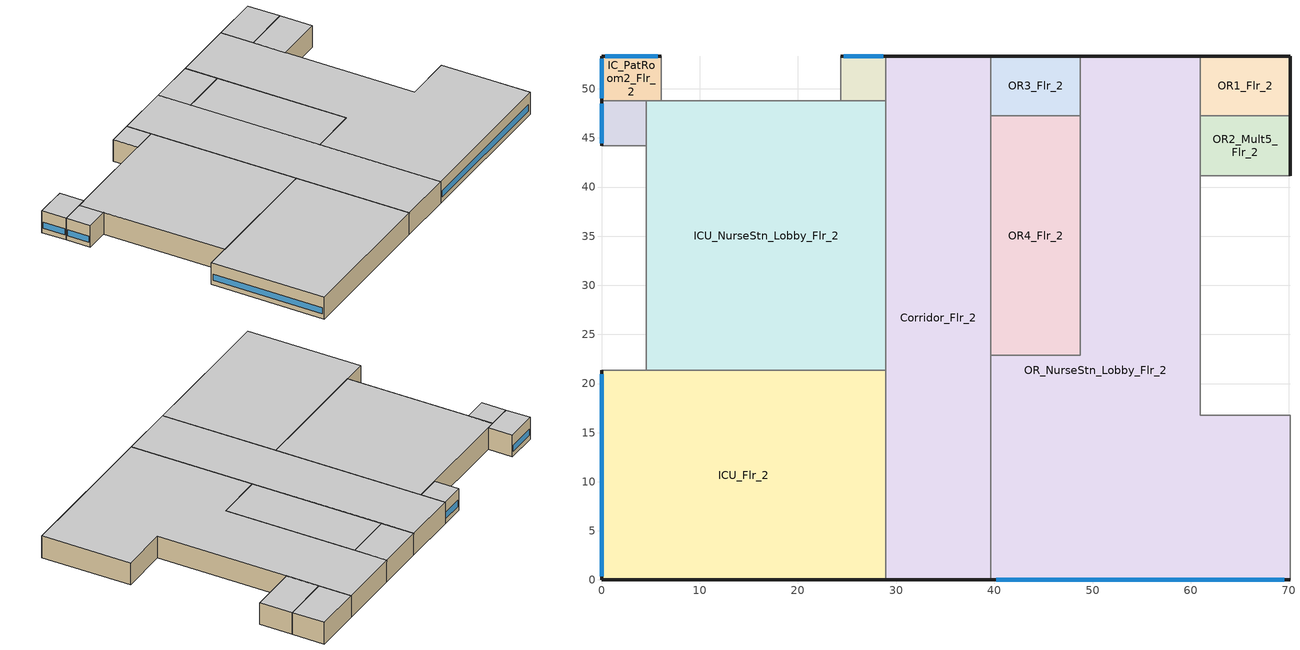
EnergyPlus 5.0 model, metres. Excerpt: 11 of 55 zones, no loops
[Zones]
Corridor_Flr_2
 floor adiabatic (INT-FLOOR-TOPSIDE): 39.62,53.34 39.62,0 28.96,0 28.96,53.34 z4.27
 wall outside (Mass Non-res Ext Wall): 39.62,53.34 28.96,53.34 / 28.96,0 39.62,0 z4.27:8.54
 wall adiabatic (int-walls): 39.62,0 39.62,53.34 / 28.96,53.34 28.96,0 z4.27:8.54
 ceiling adiabatic (INT-FLOOR-UNDERSIDE): 28.96,53.34 28.96,0 39.62,0 39.62,53.34 z8.54
ICU_Flr_2
 floor adiabatic (INT-FLOOR-TOPSIDE): 28.96,21.34 28.96,0 0,0 0,21.34 z4.27
 wall outside (Mass Non-res Ext Wall): 0,21.34 0,0 28.96,0 z4.27:8.54
 wall adiabatic (int-walls): 28.96,0 28.96,21.34 0,21.34 z4.27:8.54
 window (Window Non-res Fixed): 0,20.94 0,0.4 z5.18:6.4
 ceiling adiabatic (INT-FLOOR-UNDERSIDE): 0,21.34 0,0 28.96,0 28.96,21.34 z8.54
ICU_NurseStn_Lobby_Flr_2
 floor adiabatic (INT-FLOOR-TOPSIDE): 4.57,21.34 4.57,48.77 28.96,48.77 28.96,21.34 z4.27
 wall adiabatic (int-walls): 28.96,21.34 28.96,48.77 4.57,48.77 4.57,21.34 28.96,21.34 z4.27:8.54
 ceiling adiabatic (INT-FLOOR-UNDERSIDE): 4.57,21.34 28.96,21.34 28.96,48.77 4.57,48.77 z8.54
IC_PatRoom1_Mult5_Flr_2
 floor adiabatic (INT-FLOOR-TOPSIDE): 28.96,53.34 28.96,48.77 24.38,48.77 24.38,53.34 z4.27
 wall outside (Mass Non-res Ext Wall): 28.96,53.34 24.38,53.34 z4.27:8.54
 wall adiabatic (int-walls): 24.38,53.34 24.38,48.77 28.96,48.77 28.96,53.34 z4.27:8.54
 window (Window Non-res Fixed): 28.68,53.34 24.66,53.34 z5.18:6.4
 ceiling adiabatic (INT-FLOOR-UNDERSIDE): 24.38,53.34 24.38,48.77 28.96,48.77 28.96,53.34 z8.54
IC_PatRoom2_Flr_2
 floor adiabatic (INT-FLOOR-TOPSIDE): 6.1,53.34 6.1,48.77 0,48.77 0,53.34 z4.27
 wall outside (Mass Non-res Ext Wall): 6.1,53.34 0,53.34 0,48.77 z4.27:8.54
 wall adiabatic (int-walls): 0,48.77 6.1,48.77 6.1,53.34 z4.27:8.54
 window (Window Non-res Fixed): 5.73,53.34 0.37,53.34 / 0,53.07 0,49.04 z5.18:6.4
 ceiling adiabatic (INT-FLOOR-UNDERSIDE): 0,53.34 0,48.77 6.1,48.77 6.1,53.34 z8.54
IC_PatRoom3_Mult6_Flr_2
 floor adiabatic (INT-FLOOR-TOPSIDE): 4.57,48.77 4.57,44.2 0,44.2 0,48.77 z4.27
 wall outside (Mass Non-res Ext Wall): 0,48.77 0,44.2 z4.27:8.54
 wall adiabatic (int-walls): 0,44.2 4.57,44.2 4.57,48.77 0,48.77 z4.27:8.54
 window (Window Non-res Fixed): 0,48.49 0,44.47 z5.18:6.4
 ceiling adiabatic (INT-FLOOR-UNDERSIDE): 0,48.77 0,44.2 4.57,44.2 4.57,48.77 z8.54
OR1_Flr_2
 floor adiabatic (INT-FLOOR-TOPSIDE): 70.1,53.34 70.1,47.24 60.96,47.24 60.96,53.34 z4.27
 wall outside (Mass Non-res Ext Wall): 70.1,47.24 70.1,53.34 60.96,53.34 z4.27:8.54
 wall adiabatic (int-walls): 60.96,53.34 60.96,47.24 70.1,47.24 z4.27:8.54
 ceiling adiabatic (INT-FLOOR-UNDERSIDE): 60.96,53.34 60.96,47.24 70.1,47.24 70.1,53.34 z8.54
OR2_Mult5_Flr_2
 floor adiabatic (INT-FLOOR-TOPSIDE): 70.1,47.24 70.1,41.15 60.96,41.15 60.96,47.24 z4.27
 wall outside (Mass Non-res Ext Wall): 70.1,41.15 70.1,47.24 z4.27:8.54
 wall adiabatic (int-walls): 70.1,47.24 60.96,47.24 60.96,41.15 70.1,41.15 z4.27:8.54
 ceiling adiabatic (INT-FLOOR-UNDERSIDE): 60.96,47.24 60.96,41.15 70.1,41.15 70.1,47.24 z8.54
OR3_Flr_2
 floor adiabatic (INT-FLOOR-TOPSIDE): 48.77,53.34 48.77,47.24 39.62,47.24 39.62,53.34 z4.27
 wall outside (Mass Non-res Ext Wall): 48.77,53.34 39.62,53.34 z4.27:8.54
 wall adiabatic (int-walls): 39.62,53.34 39.62,47.24 48.77,47.24 48.77,53.34 z4.27:8.54
 ceiling adiabatic (INT-FLOOR-UNDERSIDE): 39.62,53.34 39.62,47.24 48.77,47.24 48.77,53.34 z8.54
OR4_Flr_2
 floor adiabatic (INT-FLOOR-TOPSIDE): 48.77,47.24 48.77,22.86 39.62,22.86 39.62,47.24 z4.27
 wall adiabatic (int-walls): 48.77,22.86 48.77,47.24 39.62,47.24 39.62,22.86 48.77,22.86 z4.27:8.54
 ceiling adiabatic (INT-FLOOR-UNDERSIDE): 39.62,47.24 39.62,22.86 48.77,22.86 48.77,47.24 z8.54
OR_NurseStn_Lobby_Flr_2
 floor adiabatic (INT-FLOOR-TOPSIDE): 39.62,0 39.62,22.86 48.77,22.86 48.77,53.34 60.96,53.34 60.96,16.76 70.1,16.76 70.1,0 z4.27
 wall outside (Mass Non-res Ext Wall): 60.96,53.34 48.77,53.34 / 39.62,0 70.1,0 z4.27:8.54
 wall adiabatic (int-walls): 70.1,0 70.1,16.76 60.96,16.76 60.96,53.34 / 48.77,53.34 48.77,22.86 39.62,22.86 39.62,0 z4.27:8.54
 window (Window Non-res Fixed): 40.2,0 69.53,0 z5.18:6.4
 ceiling adiabatic (INT-FLOOR-UNDERSIDE): 39.62,0 70.1,0 70.1,16.76 60.96,16.76 60.96,53.34 48.77,53.34 48.77,22.86 39.62,22.86 z8.54
[Building]
Ref Bldg Hospital New2004_v1.3_5.0: North Axis=0; Terrain=City; Loads Convergence Tolerance Value=0.04; Temperature Convergence Tolerance Value=0.2; Solar Distribution=FullInteriorAndExterior; Maximum Number of Warmup Days=25
[Site:Location]
USA CA-SAN FRANCISCO: Latitude {deg}=37.62; Longitude {deg}=-122.37; Time Zone {hr}=-8; Elevation {m}=5
[SizingPeriod:DesignDay] Barometric Pressure {Pa}=101265; Rain {0-no,1-yes}=0; Snow on ground {0-no,1-yes}=0; Day of Month=21; Daylight Savings Time Indicator=0; Humidity Indicating Type=WetBulb
Name | Maximum Dry-Bulb Temperature {C} | Daily Temp Range {C} | Humidity Indicating Conditions at Maximum Dry-Bulb | Wind Speed {m/s} design conditions vs. traditional 6.71 m/s (15 mph) | Wind Direction {Degrees; N=0, S=180} | Clearness {0.0 to 1.1} | Month | Day Type | Wind Speed {m/s} design conditions vs. traditional 3.35 m/s (7mph)
SAN_FRANCISCO Ann Htg 99.6% Condns DB | 3.2 | 0 | 3.2 | 2.4 | 140 | 0 | 1 | WinterDesignDay
SAN_FRANCISCO Ann Clg .4% Condns WB=>MDB | 25.7 | 9 | 18.4 |  | 310 | 1 | 9 | SummerDesignDay | 5.8
[Site:WaterMainsTemperature]
Calculation Method=CORRELATION; Annual Average Outdoor Air Temperature {C}=13.08; Maximum Difference In Monthly Average Outdoor Air Temperatures {deltaC}=8
[Site:GroundTemperature:BuildingSurface]
19.905, 19.922, 19.91, 19.932, 19.949, 20.038, 20.327, 20.062, 20.443, 20.088, 19.986, 19.948
[Construction]
Mass Non-res Ext Wall: 1IN Stucco, 8IN Concrete HW, Mass NonRes Wall Insulation, 1/2IN Gypsum
int-walls: 1/2IN Gypsum, 1/2IN Gypsum
INT-FLOOR-TOPSIDE: MAT-CC05 4 HW CONCRETE, CP02 CARPET PAD
INT-FLOOR-UNDERSIDE: CP02 CARPET PAD, MAT-CC05 4 HW CONCRETE
Window Non-res Fixed: NonRes Fixed Assembly Window
InteriorFurnishings: Std Wood 6inch
[Material] Thermal Absorptance=0.9
Name | Roughness | Thickness {m} | Conductivity {W/m-K} | Density {kg/m3} | Specific Heat {J/kg-K} | Solar Absorptance | Visible Absorptance | Visible Absorptance! Common Materials | Thickness | Conductivity | Density | Specific Heat
Mass NonRes Wall Insulation | MediumRough | 0.0365395 | 0.049 | 265 | 836.8 | 0.7 | 0.7
Std Wood 6inch | MediumSmooth | 0.15 | 0.12 | 540 | 1210 | 0.7 |  | 0.7
1/2IN Gypsum | Smooth | 0.0127 | 0.16 | 784.9 | 830 | 0.92 | 0.92
1IN Stucco | Smooth |  |  |  |  | 0.92 | 0.92 |  | 0.0253 | 0.6918 | 1858 | 837
8IN CONCRETE HW | Rough | 0.2032 | 1.311 | 2240 | 836.8 | 0.7 | 0.7
MAT-CC05 4 HW CONCRETE | Rough | 0.1016 | 1.311 | 2240 | 836.8 | 0.7 | 0.7
[WindowMaterial:SimpleGlazingSystem]
NonRes Fixed Assembly Window: U-Factor=6.92716; Solar Heat Gain Coefficient=0.39
[Material:NoMass]
CP02 CARPET PAD: Roughness=VeryRough; Thermal Resistance {(m2-K)/W}=0.2165; Thermal Absorptance=0.9; Solar Absorptance=0.7; Visible Absorptance=0.8
[Zone] Type=1; Part of Total Floor Area=Yes
Name | Multiplier
Corridor_Flr_2; ICU_Flr_2; ICU_NurseStn_Lobby_Flr_2; IC_PatRoom2_Flr_2; OR1_Flr_2; OR3_Flr_2; OR4_Flr_2; OR_NurseStn_Lobby_Flr_2 | 1
IC_PatRoom1_Mult5_Flr_2; OR2_Mult5_Flr_2 | 5
IC_PatRoom3_Mult6_Flr_2 | 6
[People] Number of People Calculation Method=Area/Person; Fraction Radiant=0.3; User Specified Sensible Fraction=AUTOCALCULATE; Activity Level Schedule=ACTIVITY_SCH; Enable ASHRAE 55 Comfort Warnings=No; MRT Calculation=ZoneAveraged; Work Efficiency Schedule=WORK_EFF_SCH; Clothing Schedule=CLOTHING_SCH; Air Velocity Schedule=AIR_VELO_SCH; Thermal Comfort Report=FANGER
Name | Zone | Schedule | Zone Area per Person
Corridor_Flr_2 People | Corridor_Flr_2 | ADMIN_OCC_SCH | 92.5926
ICU_Flr_2 People | ICU_Flr_2 | CRITICAL_OCC_SCH | 18.5874
ICU_NurseStn_Lobby_Flr_2 People | ICU_NurseStn_Lobby_Flr_2 | ADMIN_OCC_SCH | 69.9301
IC_PatRoom1_Mult5_Flr_2 People | IC_PatRoom1_Mult5_Flr_2 | CRITICAL_OCC_SCH | 18.5874
IC_PatRoom2_Flr_2 People | IC_PatRoom2_Flr_2 | CRITICAL_OCC_SCH | 18.5874
IC_PatRoom3_Mult6_Flr_2 People | IC_PatRoom3_Mult6_Flr_2 | CRITICAL_OCC_SCH | 18.5874
OR1_Flr_2 People | OR1_Flr_2 | CRITICAL_OCC_SCH | 18.5874
OR2_Mult5_Flr_2 People | OR2_Mult5_Flr_2 | CRITICAL_OCC_SCH | 18.5874
OR3_Flr_2 People | OR3_Flr_2 | CRITICAL_OCC_SCH | 18.5874
OR4_Flr_2 People | OR4_Flr_2 | CRITICAL_OCC_SCH | 18.5874
OR_NurseStn_Lobby_Flr_2 People | OR_NurseStn_Lobby_Flr_2 | ADMIN_OCC_SCH | 69.9301
[Lights] Design Level Calculation Method=Watts/Area; Return Air Fraction=0; Fraction Radiant=0.7; Fraction Visible=0.2; Fraction Replaceable=1; Return Air Fraction is Calculated from Plenum Temperature=No
Name | Zone | Schedule | Watts per Zone Area {W/m2}
Corridor_Flr_2_Lights | Corridor_Flr_2 | ADMIN_LIGHT_SCH | 10.76
ICU_Flr_2_Lights | ICU_Flr_2 | CRITICAL_LIGHT_SCH | 8.61
ICU_NurseStn_Lobby_Flr_2_Lights | ICU_NurseStn_Lobby_Flr_2 | ADMIN_LIGHT_SCH | 12.05
IC_PatRoom1_Mult5_Flr_2_Lights | IC_PatRoom1_Mult5_Flr_2 | CRITICAL_LIGHT_SCH | 8.61
IC_PatRoom2_Flr_2_Lights | IC_PatRoom2_Flr_2 | CRITICAL_LIGHT_SCH | 8.61
IC_PatRoom3_Mult6_Flr_2_Lights | IC_PatRoom3_Mult6_Flr_2 | CRITICAL_LIGHT_SCH | 8.61
OR1_Flr_2_Lights | OR1_Flr_2 | CRITICAL_LIGHT_SCH | 23.67
OR2_Mult5_Flr_2_Lights | OR2_Mult5_Flr_2 | CRITICAL_LIGHT_SCH | 23.67
OR3_Flr_2_Lights | OR3_Flr_2 | CRITICAL_LIGHT_SCH | 23.67
OR4_Flr_2_Lights | OR4_Flr_2 | CRITICAL_LIGHT_SCH | 23.67
OR_NurseStn_Lobby_Flr_2_Lights | OR_NurseStn_Lobby_Flr_2 | ADMIN_LIGHT_SCH | 12.7
[ElectricEquipment] Design Level Calculation Method=Watts/Area; Fraction Latent=0; Fraction Radiant=0.5; Fraction Lost=0
Name | Zone | Schedule | Watts per Zone Floor Area {W/m2}
ICU_Flr_2_MiscPlug_Equip | ICU_Flr_2 | CRITICAL_EQUIP_SCH | 32.28
ICU_NurseStn_Lobby_Flr_2_MiscPlug_Equip | ICU_NurseStn_Lobby_Flr_2 | ADMIN_EQUIP_SCH | 21.52
IC_PatRoom1_Mult5_Flr_2_MiscPlug_Equip | IC_PatRoom1_Mult5_Flr_2 | CRITICAL_EQUIP_SCH | 32.28
IC_PatRoom2_Flr_2_MiscPlug_Equip | IC_PatRoom2_Flr_2 | CRITICAL_EQUIP_SCH | 32.28
IC_PatRoom3_Mult6_Flr_2_MiscPlug_Equip | IC_PatRoom3_Mult6_Flr_2 | CRITICAL_EQUIP_SCH | 32.28
OR1_Flr_2_MiscPlug_Equip | OR1_Flr_2 | CRITICAL_EQUIP_SCH | 43.04
OR2_Mult5_Flr_2_MiscPlug_Equip | OR2_Mult5_Flr_2 | CRITICAL_EQUIP_SCH | 43.04
OR3_Flr_2_MiscPlug_Equip | OR3_Flr_2 | CRITICAL_EQUIP_SCH | 43.04
OR4_Flr_2_MiscPlug_Equip | OR4_Flr_2 | CRITICAL_EQUIP_SCH | 43.04
OR_NurseStn_Lobby_Flr_2_MiscPlug_Equip | OR_NurseStn_Lobby_Flr_2 | ADMIN_EQUIP_SCH | 11.19
[Exterior:Lights]
Exterior Facade Lighting: Schedule=ALWAYS_ON; Design Level=15409; Control Option=AstronomicalClock
[Exterior:FuelEquipment]
Elevators: Fuel Use Type=Electricity; Schedule=BLDG_ELEVATORS; Design Level {W}=162963
[ZoneInfiltration:DesignFlowRate] Schedule=INFIL_QUARTER_ON_SCH; Design Volume Flow Rate Calculation Method=Flow/ExteriorWallArea; Flow per Exterior Surface Area {m3/s/m2}=0.000302; Constant Term Coefficient=1; Temperature Term Coefficient=0; Velocity Term Coefficient=0; Velocity Squared Term Coefficient=0
Name | Zone
Corridor_Flr_2_Infiltration | Corridor_Flr_2
ICU_Flr_2_Infiltration | ICU_Flr_2
IC_PatRoom1_Mult5_Flr_2_Infiltration | IC_PatRoom1_Mult5_Flr_2
IC_PatRoom2_Flr_2_Infiltration | IC_PatRoom2_Flr_2
IC_PatRoom3_Mult6_Flr_2_Infiltration | IC_PatRoom3_Mult6_Flr_2
OR1_Flr_2_Infiltration | OR1_Flr_2
OR2_Mult5_Flr_2_Infiltration | OR2_Mult5_Flr_2
OR3_Flr_2_Infiltration | OR3_Flr_2
OR_NurseStn_Lobby_Flr_2_Infiltration | OR_NurseStn_Lobby_Flr_2
[InternalMass] Construction=InteriorFurnishings
Name | Zone | Surface Area
Corridor_Flr_2 Internal Mass | Corridor_Flr_2 | 1138.06
ICU_Flr_2 Internal Mass | ICU_Flr_2 | 1235.93
ICU_NurseStn_Lobby_Flr_2 Internal Mass | ICU_NurseStn_Lobby_Flr_2 | 1337.54
IC_PatRoom1_Mult5_Flr_2 Internal Mass | IC_PatRoom1_Mult5_Flr_2 | 41.8064
IC_PatRoom2_Flr_2 Internal Mass | IC_PatRoom2_Flr_2 | 55.7418
IC_PatRoom3_Mult6_Flr_2 Internal Mass | IC_PatRoom3_Mult6_Flr_2 | 41.8064
OR1_Flr_2 Internal Mass | OR1_Flr_2 | 111.4836
OR2_Mult5_Flr_2 Internal Mass | OR2_Mult5_Flr_2 | 111.4836
OR3_Flr_2 Internal Mass | OR3_Flr_2 | 111.4836
OR4_Flr_2 Internal Mass | OR4_Flr_2 | 445.9346
OR_NurseStn_Lobby_Flr_2 Internal Mass | OR_NurseStn_Lobby_Flr_2 | 2025.29
[Schedule:Compact]
ALWAYS_ON: Through: 12/31, For: AllDays, Until: 24:00, 1
ADMIN_EQUIP_SCH: Fraction, Through: 12/31, For: Weekdays, Until: 04:00, 0.3, Until: 06:00, 0.5, Until: 18:00, 1, Until: 20:00, 0.5, Until: 24:00, 0.3, For: SummerDesignDay, Until: 04:00, 0.3, Until: 06:00, 0.5, Until: 18:00, 1, Until: 20:00, 0.5, Until: 24:00, 0.3, For: WinterDesignDay, Until: 24:00, 0.3, For: Saturday, Until: 07:00, 0.3, Until: 09:00, 0.5, Until: 15:00, 0.8, Until: 20:00, 0.5, Until: 24:00, 0.3, For: AllOtherDays, Until: 08:00, 0.3, Until: 17:00, 0.5, Until: 24:00, 0.3
ADMIN_LIGHT_SCH: Fraction, Through: 12/31, For: Weekdays, Until: 04:00, 0.1, Until: 06:00, 0.3, Until: 07:00, 0.6, Until: 18:00, 0.9, Until: 20:00, 0.6, Until: 22:00, 0.3, Until: 24:00, 0.1, For: SummerDesignDay, Until: 04:00, 0.1, Until: 06:00, 0.3, Until: 07:00, 0.6, Until: 18:00, 0.9, Until: 20:00, 0.6, Until: 22:00, 0.3, Until: 24:00, 0.1, For: WinterDesignDay, Until: 07:00, 0.1, Until: 09:00, 0.3, Until: 15:00, 0.4, Until: 20:00, 0.3, Until: 24:00, 0.1, For: Saturday, Until: 07:00, 0.1, Until: 09:00, 0.3, Until: 15:00, 0.4, Until: 20:00, 0.3, Until: 24:00, 0.1, For: AllOtherDays, Until: 08:00, 0.05, Until: 17:00, 0.1, Until: 24:00, 0.05
ADMIN_OCC_SCH: Fraction, Through: 12/31, For: Weekdays, Until: 04:00, 0.05, Until: 06:00, 0.2, Until: 07:00, 0.5, Until: 18:00, 0.9, Until: 20:00, 0.5, Until: 22:00, 0.2, Until: 24:00, 0.05, For: SummerDesignDay, Until: 04:00, 0.05, Until: 06:00, 0.2, Until: 07:00, 0.5, Until: 18:00, 0.9, Until: 20:00, 0.5, Until: 22:00, 0.2, Until: 24:00, 0.05, For: WinterDesignDay, Until: 07:00, 0.05, Until: 09:00, 0.2, Until: 15:00, 0.3, Until: 20:00, 0.2, Until: 24:00, 0.05, For: Saturday, Until: 07:00, 0.05, Until: 09:00, 0.2, Until: 15:00, 0.3, Until: 20:00, 0.2, Until: 24:00, 0.05, For: Sunday Holidays AllOtherDays, Until: 08:00, 0, Until: 17:00, 0.05, Until: 24:00, 0
BLDG_ELEVATORS: Fraction, Through: 12/31, For: Weekdays SummerDesignDay, Until: 07:00, 0.2, Until: 08:00, 0.5, Until: 09:00, 0.75, Until: 10:00, 1, Until: 11:00, 1, Until: 12:00, 1, Until: 13:00, 0.75, Until: 14:00, 1, Until: 15:00, 1, Until: 16:00, 1, Until: 17:00, 1, Until: 18:00, 1, Until: 19:00, 0.52, Until: 20:00, 0.52, Until: 21:00, 0.52, Until: 22:00, 0.28, Until: 24:00, 0.2, For: Saturday WinterDesignDay, Until: 07:00, 0.2, Until: 08:00, 0.4, Until: 09:00, 0.46, Until: 10:00, 0.7, Until: 11:00, 0.7, Until: 12:00, 0.7, Until: 13:00, 0.51, Until: 14:00, 0.51, Until: 15:00, 0.51, Until: 16:00, 0.51, Until: 17:00, 0.51, Until: 18:00, 0.25, Until: 24:00, 0.2, For: AllOtherDays, Until: 08:00, 0.2, Until: 16:00, 0.4, Until: 24:00, 0.2
CRITICAL_EQUIP_SCH: Fraction, Through: 12/31, For: Weekdays, Until: 04:00, 0.5, Until: 06:00, 0.5, Until: 18:00, 1, Until: 20:00, 0.8, Until: 24:00, 0.5, For: SummerDesignDay, Until: 04:00, 0.5, Until: 06:00, 0.5, Until: 18:00, 1, Until: 20:00, 0.8, Until: 24:00, 0.5, For: WinterDesignDay, Until: 24:00, 0.3, For: Saturday, Until: 04:00, 0.5, Until: 06:00, 0.5, Until: 18:00, 1, Until: 20:00, 0.8, Until: 24:00, 0.5, For: Sunday Holidays AllOtherDays, Until: 04:00, 0.5, Until: 06:00, 0.5, Until: 18:00, 1, Until: 20:00, 0.8, Until: 24:00, 0.5
CRITICAL_LIGHT_SCH: Fraction, Through: 12/31, For: Weekdays, Until: 04:00, 0.5, Until: 06:00, 0.7, Until: 18:00, 0.9, Until: 22:00, 0.7, Until: 24:00, 0.5, For: SummerDesignDay, Until: 04:00, 0.5, Until: 06:00, 0.7, Until: 18:00, 0.9, Until: 22:00, 0.7, Until: 24:00, 0.5, For: WinterDesignDay, Until: 04:00, 0.5, Until: 06:00, 0.7, Until: 18:00, 0.9, Until: 22:00, 0.7, Until: 24:00, 0.5, For: Saturday, Until: 04:00, 0.5, Until: 06:00, 0.7, Until: 18:00, 0.9, Until: 22:00, 0.7, Until: 24:00, 0.5, For: AllOtherDays, Until: 04:00, 0.5, Until: 06:00, 0.7, Until: 18:00, 0.9, Until: 22:00, 0.7, Until: 24:00, 0.5
CRITICAL_OCC_SCH: Fraction, Through: 12/31, For: Weekdays, Until: 04:00, 0.4, Until: 06:00, 0.65, Until: 18:00, 0.9, Until: 22:00, 0.65, Until: 24:00, 0.4, For: SummerDesignDay, Until: 04:00, 0.4, Until: 06:00, 0.65, Until: 18:00, 0.9, Until: 22:00, 0.65, Until: 24:00, 0.4, For: WinterDesignDay, Until: 04:00, 0.4, Until: 06:00, 0.65, Until: 18:00, 0.9, Until: 22:00, 0.65, Until: 24:00, 0.4, For: Saturday, Until: 04:00, 0.4, Until: 06:00, 0.65, Until: 18:00, 0.9, Until: 22:00, 0.65, Until: 24:00, 0.4, For: AllOtherDays, Until: 04:00, 0.4, Until: 06:00, 0.65, Until: 18:00, 0.9, Until: 22:00, 0.65, Until: 24:00, 0.4
INFIL_QUARTER_ON_SCH: Through: 12/31, For: Weekdays, Until: 24:00, 0.25, For: Saturday, Until: 24:00, 0.25, For: SummerDesignDay WinterDesignDay, Until: 24:00, 1, For: AllOtherDays, Until: 24:00, 0.25
WORK_EFF_SCH: Fraction, Through: 12/31, For: AllDays, Until: 24:00, 0
CLOTHING_SCH: Any Number, Through: 04/30, For: AllDays, Until: 24:00, 1, Through: 09/30, For: AllDays, Until: 24:00, 0.5, Through: 12/31, For: AllDays, Until: 24:00, 1
ACTIVITY_SCH: Any Number, Through: 12/31, For: AllDays, Until: 24:00, 120
AIR_VELO_SCH: Any Number, Through: 12/31, For: AllDays, Until: 24:00, 0.2
